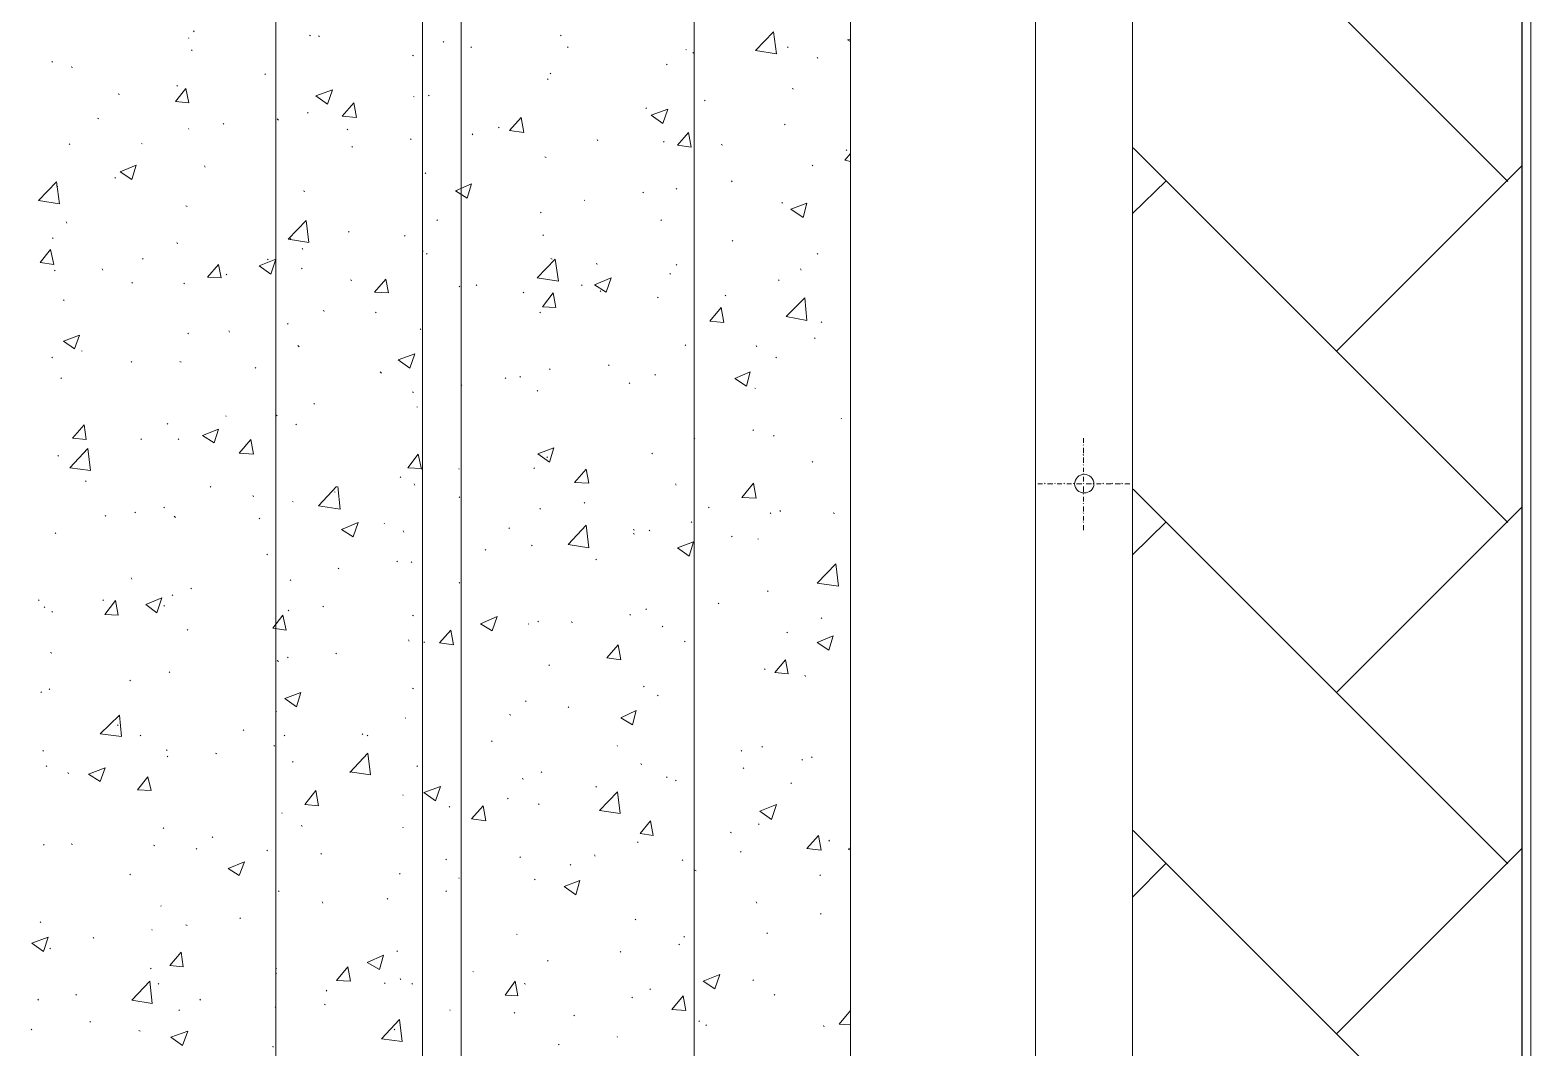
# Model space of a CAD drawing. Header units: millimetres. Extents: x 2928 to 3112, y 1220 to 1280.
# Drawn here: x 2979.422 to 2983.309, y 1257.247 to 1259.882 of the extents above; entities that cross this region are included whole.
import ezdxf

# ---------------------------------------------------------------- set-up
doc = ezdxf.new("R2010")
doc.units = ezdxf.units.MM

msp = doc.modelspace()

# ---------------------------------------------------------------- linework, layer by layer
at = {"color": 7, "linetype": 'Continuous', "lineweight": -2, "true_color": 0x000007}
msp.add_lwpolyline([(2983.28525, 1264.04728), (2983.28525, 1239.30359), (2983.28525, 1239.30359)], dxfattribs=at)
at = {"color": 9, "linetype": 'Continuous', "lineweight": 5, "true_color": 0xbababa}
for points in [[(2983.30858, 1239.30359), (2983.30858, 1264.04728), (2983.30858, 1264.04728)], [(2983.24858, 1259.49055), (2982.27857, 1260.46056), (2982.27857, 1260.46056)], [(2983.24858, 1258.6072), (2982.27857, 1259.57722), (2982.27857, 1259.57722)], [(2982.80524, 1259.05054), (2983.28525, 1259.53055), (2983.28525, 1259.53055)], [(2983.24858, 1257.72386), (2982.27857, 1258.69387), (2982.27857, 1258.69387)], [(2982.80524, 1258.1672), (2983.28525, 1258.6472), (2983.28525, 1258.6472)], [(2983.24858, 1256.84051), (2982.27857, 1257.81052), (2982.27857, 1257.81052)], [(2982.80524, 1257.28385), (2983.28525, 1257.76386), (2983.28525, 1257.76386)]]:
    msp.add_lwpolyline(points, dxfattribs=at)
at = {"color": 252, "linetype": 'Continuous', "lineweight": 13, "true_color": 0x989898}
msp.add_lwpolyline([(2982.2769, 1240.06027), (2940.24797, 1240.06027), (2940.24797, 1263.2906), (2982.2769, 1263.2906)], close=True, dxfattribs=at)
at = {"color": 7, "linetype": 'Continuous', "lineweight": 20, "true_color": 0x000007}
msp.add_lwpolyline([(2957.20821, 1263.03893), (2982.02523, 1263.03893), (2982.02523, 1240.31361), (2957.20821, 1240.31361), (2957.20821, 1240.06027), (2982.2769, 1240.06027), (2982.2769, 1263.2906), (2957.20821, 1263.2906)], close=True, dxfattribs=at)
at = {"color": 253, "linetype": 'Continuous', "lineweight": 5, "true_color": 0x9a9a9a}
for points in [[(2980.05854, 1262.93893), (2980.05854, 1240.41361), (2980.05854, 1240.41361)], [(2981.14189, 1262.46059), (2981.14189, 1240.89028), (2981.14189, 1240.89028)], [(2961.3116, 1241.9003), (2980.43854, 1241.9003), (2980.43854, 1247.74538), (2972.27343, 1247.74538), (2972.27343, 1256.61384), (2980.43854, 1256.61384), (2980.43854, 1261.45224), (2961.3116, 1261.45224), (2961.3116, 1249.1904)]]:
    msp.add_lwpolyline(points, dxfattribs=at)
for points in [[(2940.97965, 1262.56226), (2981.54689, 1262.56226), (2981.54689, 1240.79028), (2940.97965, 1240.79028)], [(2941.98633, 1261.55224), (2980.53854, 1261.55224), (2980.53854, 1241.8003), (2941.98633, 1241.8003)]]:
    msp.add_lwpolyline(points, close=True, dxfattribs=at)
at = {"color": 92, "linetype": 'Continuous', "lineweight": 13, "true_color": 0x00b800}
for points in [[(2979.83353, 1259.86055), (2979.83187, 1259.86222), (2979.83187, 1259.86222)], [(2979.84687, 1259.87722), (2979.8452, 1259.88055), (2979.8452, 1259.88055)], [(2980.14854, 1259.86722), (2980.14521, 1259.86889), (2980.14521, 1259.86889)], [(2980.17187, 1259.86555), (2980.16854, 1259.86722), (2980.16854, 1259.86722)], [(2980.49354, 1259.85055), (2980.49188, 1259.85222), (2980.49188, 1259.85222)], [(2980.79688, 1259.86722), (2980.79521, 1259.86889), (2980.79521, 1259.86889)], [(2981.30022, 1259.82889), (2981.34689, 1259.87722), (2981.34689, 1259.87722)], [(2981.35522, 1259.82055), (2981.34689, 1259.87722), (2981.34689, 1259.87722)], [(2981.53856, 1259.85722), (2981.54689, 1259.85889), (2981.54689, 1259.85889)], [(2981.53856, 1259.85722), (2981.54689, 1259.85222), (2981.54689, 1259.85222)], [(2979.84187, 1259.82889), (2979.8402, 1259.83055), (2979.8402, 1259.83055)], [(2980.41521, 1259.81555), (2980.41188, 1259.81722), (2980.41188, 1259.81722)], [(2980.56521, 1259.83722), (2980.56354, 1259.83889), (2980.56354, 1259.83889)], [(2980.81521, 1259.83722), (2980.81355, 1259.83889), (2980.81355, 1259.83889)], [(2981.12189, 1259.83055), (2981.12022, 1259.83222), (2981.12022, 1259.83222)], [(2981.14022, 1259.82222), (2981.13855, 1259.82389), (2981.13855, 1259.82389)], [(2981.30022, 1259.82889), (2981.35522, 1259.82055), (2981.35522, 1259.82055)], [(2981.38522, 1259.83722), (2981.38356, 1259.83889), (2981.38356, 1259.83889)], [(2981.46189, 1259.80889), (2981.46022, 1259.81222), (2981.46022, 1259.81222)], [(2979.4802, 1259.79889), (2979.47853, 1259.80055), (2979.47853, 1259.80055)], [(2979.53186, 1259.78555), (2979.52853, 1259.78722), (2979.52853, 1259.78722)], [(2980.03187, 1259.76722), (2980.0302, 1259.76889), (2980.0302, 1259.76889)], [(2980.77021, 1259.76889), (2980.76855, 1259.77055), (2980.76855, 1259.77055)], [(2981.07189, 1259.79222), (2981.07022, 1259.79389), (2981.07022, 1259.79389)], [(2979.79853, 1259.69722), (2979.8252, 1259.73055), (2979.8252, 1259.73055)], [(2979.80353, 1259.73722), (2979.80187, 1259.73889), (2979.80187, 1259.73889)], [(2979.83353, 1259.69388), (2979.8252, 1259.73055), (2979.8252, 1259.73055)], [(2980.16187, 1259.71222), (2980.20521, 1259.72722), (2980.20521, 1259.72722)], [(2980.19187, 1259.69055), (2980.20521, 1259.72722), (2980.20521, 1259.72722)], [(2980.76355, 1259.75389), (2980.76188, 1259.75555), (2980.76188, 1259.75555)], [(2981.39856, 1259.72888), (2981.39522, 1259.73055), (2981.39522, 1259.73055)], [(2979.65353, 1259.71555), (2979.6502, 1259.71722), (2979.6502, 1259.71722)], [(2979.79853, 1259.69722), (2979.83353, 1259.69388), (2979.83353, 1259.69388)], [(2980.16187, 1259.71222), (2980.19187, 1259.69055), (2980.19187, 1259.69055)], [(2980.23021, 1259.65888), (2980.26021, 1259.69388), (2980.26021, 1259.69388)], [(2980.26687, 1259.65555), (2980.26021, 1259.69388), (2980.26021, 1259.69388)], [(2980.41688, 1259.70888), (2980.41521, 1259.71055), (2980.41521, 1259.71055)], [(2980.45521, 1259.71222), (2980.45354, 1259.71388), (2980.45354, 1259.71388)], [(2981.17022, 1259.69888), (2981.16855, 1259.70055), (2981.16855, 1259.70055)], [(2979.6002, 1259.65222), (2979.59686, 1259.65388), (2979.59686, 1259.65388)], [(2980.0652, 1259.64888), (2980.06187, 1259.65222), (2980.06187, 1259.65222)], [(2980.14187, 1259.66722), (2980.14021, 1259.66888), (2980.14021, 1259.66888)], [(2980.23021, 1259.65888), (2980.26687, 1259.65555), (2980.26687, 1259.65555)], [(2980.66355, 1259.62222), (2980.69355, 1259.65555), (2980.69355, 1259.65555)], [(2980.70021, 1259.61722), (2980.69355, 1259.65555), (2980.69355, 1259.65555)], [(2981.01855, 1259.67888), (2981.01688, 1259.68055), (2981.01688, 1259.68055)], [(2981.03022, 1259.66222), (2981.07355, 1259.67722), (2981.07355, 1259.67722)], [(2981.03022, 1259.66222), (2981.06022, 1259.64055), (2981.06022, 1259.64055)], [(2981.06022, 1259.64055), (2981.07355, 1259.67722), (2981.07355, 1259.67722)], [(2979.83353, 1259.62555), (2979.83187, 1259.62722), (2979.83187, 1259.62722)], [(2979.92354, 1259.63888), (2979.92187, 1259.64055), (2979.92187, 1259.64055)], [(2980.24521, 1259.62388), (2980.24354, 1259.62555), (2980.24354, 1259.62555)], [(2980.56854, 1259.61055), (2980.56688, 1259.61388), (2980.56688, 1259.61388)], [(2980.63688, 1259.62888), (2980.63521, 1259.63055), (2980.63521, 1259.63055)], [(2980.66355, 1259.62222), (2980.70021, 1259.61722), (2980.70021, 1259.61722)], [(2981.09855, 1259.58388), (2981.12689, 1259.61722), (2981.12689, 1259.61722)], [(2981.13355, 1259.57888), (2981.12689, 1259.61722), (2981.12689, 1259.61722)], [(2981.37689, 1259.63722), (2981.37522, 1259.63888), (2981.37522, 1259.63888)], [(2979.5252, 1259.58555), (2979.52353, 1259.58722), (2979.52353, 1259.58722)], [(2979.71187, 1259.58722), (2979.7102, 1259.58888), (2979.7102, 1259.58888)], [(2980.25687, 1259.57888), (2980.25521, 1259.58055), (2980.25521, 1259.58055)], [(2980.40854, 1259.59888), (2980.40688, 1259.60055), (2980.40688, 1259.60055)], [(2980.89188, 1259.59555), (2980.89022, 1259.59888), (2980.89022, 1259.59888)], [(2981.06355, 1259.59222), (2981.06189, 1259.59388), (2981.06189, 1259.59388)], [(2981.09855, 1259.58388), (2981.13355, 1259.57888), (2981.13355, 1259.57888)], [(2981.21522, 1259.58388), (2981.21189, 1259.58555), (2981.21189, 1259.58555)], [(2981.53689, 1259.57055), (2981.53523, 1259.57222), (2981.53523, 1259.57222)], [(2979.6552, 1259.51555), (2979.69687, 1259.53222), (2979.69687, 1259.53222)], [(2979.6852, 1259.49555), (2979.69687, 1259.53222), (2979.69687, 1259.53222)], [(2980.75855, 1259.55222), (2980.75521, 1259.55388), (2980.75521, 1259.55388)], [(2981.44856, 1259.53055), (2981.44689, 1259.53222), (2981.44689, 1259.53222)], [(2981.53189, 1259.54555), (2981.54689, 1259.56222), (2981.54689, 1259.56222)], [(2981.53189, 1259.54555), (2981.54689, 1259.54222), (2981.54689, 1259.54222)], [(2979.64353, 1259.49888), (2979.64186, 1259.50055), (2979.64186, 1259.50055)], [(2979.6552, 1259.51555), (2979.6852, 1259.49555), (2979.6852, 1259.49555)], [(2979.8752, 1259.52722), (2979.87353, 1259.53055), (2979.87353, 1259.53055)], [(2980.44688, 1259.51055), (2980.44521, 1259.51222), (2980.44521, 1259.51222)], [(2979.44353, 1259.44055), (2979.4902, 1259.48888), (2979.4902, 1259.48888)], [(2979.49853, 1259.43221), (2979.4902, 1259.48888), (2979.4902, 1259.48888)], [(2979.49353, 1259.47721), (2979.4902, 1259.47888), (2979.4902, 1259.47888)], [(2980.13354, 1259.46388), (2980.13021, 1259.46555), (2980.13021, 1259.46555)], [(2980.52354, 1259.46555), (2980.56521, 1259.48388), (2980.56521, 1259.48388)], [(2980.52354, 1259.46555), (2980.55354, 1259.44721), (2980.55354, 1259.44721)], [(2980.55354, 1259.44721), (2980.56521, 1259.48388), (2980.56521, 1259.48388)], [(2981.01022, 1259.46055), (2981.00855, 1259.46221), (2981.00855, 1259.46221)], [(2981.09689, 1259.47055), (2981.09522, 1259.47221), (2981.09522, 1259.47221)], [(2981.24022, 1259.48888), (2981.23855, 1259.49221), (2981.23855, 1259.49221)], [(2979.44353, 1259.44055), (2979.49853, 1259.43221), (2979.49853, 1259.43221)], [(2979.82853, 1259.42555), (2979.8252, 1259.42721), (2979.8252, 1259.42721)], [(2980.85855, 1259.44055), (2980.85688, 1259.44221), (2980.85688, 1259.44221)], [(2981.37022, 1259.43388), (2981.36856, 1259.43555), (2981.36856, 1259.43555)], [(2981.39189, 1259.41888), (2981.43356, 1259.43388), (2981.43356, 1259.43388)], [(2981.39189, 1259.41888), (2981.42356, 1259.39721), (2981.42356, 1259.39721)], [(2981.42356, 1259.39721), (2981.43356, 1259.43388), (2981.43356, 1259.43388)], [(2979.51686, 1259.38221), (2979.5152, 1259.38555), (2979.5152, 1259.38555)], [(2980.0902, 1259.34055), (2980.13687, 1259.38888), (2980.13687, 1259.38888)], [(2980.14354, 1259.33221), (2980.13687, 1259.38888), (2980.13687, 1259.38888)], [(2980.47688, 1259.38888), (2980.47521, 1259.39055), (2980.47521, 1259.39055)], [(2980.74521, 1259.40888), (2980.74355, 1259.41055), (2980.74355, 1259.41055)], [(2981.05688, 1259.38888), (2981.05522, 1259.39055), (2981.05522, 1259.39055)], [(2979.48186, 1259.34221), (2979.4802, 1259.34388), (2979.4802, 1259.34388)], [(2980.0902, 1259.34055), (2980.14354, 1259.33221), (2980.14354, 1259.33221)], [(2980.09687, 1259.34055), (2980.0952, 1259.34221), (2980.0952, 1259.34221)], [(2980.24854, 1259.35888), (2980.24687, 1259.36055), (2980.24687, 1259.36055)], [(2980.39354, 1259.34888), (2980.39188, 1259.35055), (2980.39188, 1259.35055)], [(2980.75188, 1259.35055), (2980.75021, 1259.35221), (2980.75021, 1259.35221)], [(2981.24189, 1259.33555), (2981.24022, 1259.33721), (2981.24022, 1259.33721)], [(2979.44853, 1259.28055), (2979.4752, 1259.31388), (2979.4752, 1259.31388)], [(2979.48353, 1259.27555), (2979.4752, 1259.31388), (2979.4752, 1259.31388)], [(2979.80353, 1259.32888), (2979.80187, 1259.33221), (2979.80187, 1259.33221)], [(2980.12854, 1259.31388), (2980.12687, 1259.31721), (2980.12687, 1259.31721)], [(2980.44021, 1259.30888), (2980.43854, 1259.31055), (2980.43854, 1259.31055)], [(2980.45021, 1259.30221), (2980.44854, 1259.30388), (2980.44854, 1259.30388)], [(2981.46189, 1259.30221), (2981.46022, 1259.30388), (2981.46022, 1259.30388)], [(2979.44853, 1259.28055), (2979.48353, 1259.27555), (2979.48353, 1259.27555)], [(2979.48686, 1259.25888), (2979.4852, 1259.26054), (2979.4852, 1259.26054)], [(2979.6102, 1259.26054), (2979.60853, 1259.26388), (2979.60853, 1259.26388)], [(2979.7152, 1259.28888), (2979.71353, 1259.29055), (2979.71353, 1259.29055)], [(2979.88187, 1259.24221), (2979.9102, 1259.27555), (2979.9102, 1259.27555)], [(2979.91687, 1259.24054), (2979.9102, 1259.27555), (2979.9102, 1259.27555)], [(2980.0152, 1259.27221), (2980.05854, 1259.28888), (2980.05854, 1259.28888)], [(2980.0152, 1259.27221), (2980.0452, 1259.25054), (2980.0452, 1259.25054)], [(2980.03854, 1259.28721), (2980.03687, 1259.28888), (2980.03687, 1259.28888)], [(2980.0452, 1259.25054), (2980.05854, 1259.28888), (2980.05854, 1259.28888)], [(2980.12687, 1259.26388), (2980.1252, 1259.26555), (2980.1252, 1259.26555)], [(2980.73521, 1259.24054), (2980.78188, 1259.28888), (2980.78188, 1259.28888)], [(2980.77355, 1259.28888), (2980.77021, 1259.29055), (2980.77021, 1259.29055)], [(2980.79021, 1259.23221), (2980.78188, 1259.28888), (2980.78188, 1259.28888)], [(2980.89022, 1259.27555), (2980.88855, 1259.27888), (2980.88855, 1259.27888)], [(2981.09689, 1259.27388), (2981.09522, 1259.27555), (2981.09522, 1259.27555)], [(2981.41856, 1259.26054), (2981.41689, 1259.26388), (2981.41689, 1259.26388)], [(2979.68687, 1259.22721), (2979.6852, 1259.22888), (2979.6852, 1259.22888)], [(2979.82187, 1259.22554), (2979.8202, 1259.22721), (2979.8202, 1259.22721)], [(2979.88187, 1259.24221), (2979.91687, 1259.24054), (2979.91687, 1259.24054)], [(2979.93187, 1259.24888), (2979.9302, 1259.25054), (2979.9302, 1259.25054)], [(2980.25521, 1259.23388), (2980.25187, 1259.23554), (2980.25187, 1259.23554)], [(2980.31354, 1259.20388), (2980.34354, 1259.23721), (2980.34354, 1259.23721)], [(2980.35021, 1259.20221), (2980.34354, 1259.23721), (2980.34354, 1259.23721)], [(2980.57854, 1259.22054), (2980.57688, 1259.22221), (2980.57688, 1259.22221)], [(2980.73521, 1259.24054), (2980.79021, 1259.23221), (2980.79021, 1259.23221)], [(2980.85188, 1259.22054), (2980.85022, 1259.22221), (2980.85022, 1259.22221)], [(2980.88355, 1259.22221), (2980.92688, 1259.24054), (2980.92688, 1259.24054)], [(2980.88355, 1259.22221), (2980.91355, 1259.20388), (2980.91355, 1259.20388)], [(2980.91355, 1259.20388), (2980.92688, 1259.24054), (2980.92688, 1259.24054)], [(2981.08022, 1259.25054), (2981.07855, 1259.25221), (2981.07855, 1259.25221)], [(2981.36189, 1259.23388), (2981.36022, 1259.23554), (2981.36022, 1259.23554)], [(2979.5102, 1259.18221), (2979.50853, 1259.18388), (2979.50853, 1259.18388)], [(2980.31354, 1259.20388), (2980.35021, 1259.20221), (2980.35021, 1259.20221)], [(2980.53521, 1259.21721), (2980.53354, 1259.21888), (2980.53354, 1259.21888)], [(2980.70021, 1259.20221), (2980.69855, 1259.20388), (2980.69855, 1259.20388)], [(2980.74855, 1259.16554), (2980.77688, 1259.20221), (2980.77688, 1259.20221)], [(2980.78355, 1259.16388), (2980.77688, 1259.20221), (2980.77688, 1259.20221)], [(2980.90022, 1259.20554), (2980.89855, 1259.20721), (2980.89855, 1259.20721)], [(2981.04855, 1259.18888), (2981.04688, 1259.19054), (2981.04688, 1259.19054)], [(2981.22355, 1259.19388), (2981.22189, 1259.19554), (2981.22189, 1259.19554)], [(2981.38022, 1259.14054), (2981.42856, 1259.18888), (2981.42856, 1259.18888)], [(2981.43356, 1259.13054), (2981.42856, 1259.18888), (2981.42856, 1259.18888)], [(2980.18354, 1259.15388), (2980.18187, 1259.15721), (2980.18187, 1259.15721)], [(2980.31854, 1259.15054), (2980.31687, 1259.15221), (2980.31687, 1259.15221)], [(2980.74355, 1259.15054), (2980.74188, 1259.15221), (2980.74188, 1259.15221)], [(2980.74855, 1259.16554), (2980.78355, 1259.16388), (2980.78355, 1259.16388)], [(2981.18189, 1259.12888), (2981.21189, 1259.16388), (2981.21189, 1259.16388)], [(2981.21855, 1259.12554), (2981.21189, 1259.16388), (2981.21189, 1259.16388)], [(2979.93854, 1259.10054), (2979.93687, 1259.10388), (2979.93687, 1259.10388)], [(2980.0902, 1259.12054), (2980.08854, 1259.12221), (2980.08854, 1259.12221)], [(2980.43354, 1259.10721), (2980.43188, 1259.10888), (2980.43188, 1259.10888)], [(2981.18189, 1259.12888), (2981.21855, 1259.12554), (2981.21855, 1259.12554)], [(2981.38022, 1259.14054), (2981.43356, 1259.13054), (2981.43356, 1259.13054)], [(2981.47189, 1259.12554), (2981.47022, 1259.12721), (2981.47022, 1259.12721)], [(2979.50853, 1259.07721), (2979.5502, 1259.09221), (2979.5502, 1259.09221)], [(2979.50853, 1259.07721), (2979.53686, 1259.05721), (2979.53686, 1259.05721)], [(2979.53686, 1259.05721), (2979.5502, 1259.09221), (2979.5502, 1259.09221)], [(2979.83187, 1259.09554), (2979.8302, 1259.09721), (2979.8302, 1259.09721)], [(2980.11854, 1259.06221), (2980.1152, 1259.06554), (2980.1152, 1259.06554)], [(2981.12022, 1259.06554), (2981.11855, 1259.06721), (2981.11855, 1259.06721)], [(2981.30356, 1259.06221), (2981.30189, 1259.06554), (2981.30189, 1259.06554)], [(2981.45522, 1259.08388), (2981.45356, 1259.08554), (2981.45356, 1259.08554)], [(2979.4802, 1259.03388), (2979.47853, 1259.03554), (2979.47853, 1259.03554)], [(2979.55686, 1259.05054), (2979.5552, 1259.05221), (2979.5552, 1259.05221)], [(2980.37521, 1259.02887), (2980.41854, 1259.04388), (2980.41854, 1259.04388)], [(2980.37521, 1259.02887), (2980.40521, 1259.00721), (2980.40521, 1259.00721)], [(2980.40521, 1259.00721), (2980.41854, 1259.04388), (2980.41854, 1259.04388)], [(2981.35522, 1259.03388), (2981.35356, 1259.03554), (2981.35356, 1259.03554)], [(2979.6852, 1259.02221), (2979.68353, 1259.02387), (2979.68353, 1259.02387)], [(2979.81353, 1259.02221), (2979.8102, 1259.02387), (2979.8102, 1259.02387)], [(2980.00687, 1259.00721), (2980.0052, 1259.00887), (2980.0052, 1259.00887)], [(2980.33187, 1258.99387), (2980.32854, 1258.99721), (2980.32854, 1258.99721)], [(2980.76855, 1259.00387), (2980.76688, 1259.00554), (2980.76688, 1259.00554)], [(2980.92188, 1259.01387), (2980.92022, 1259.01554), (2980.92022, 1259.01554)], [(2981.04188, 1258.98887), (2981.04022, 1258.99054), (2981.04022, 1258.99054)], [(2981.24689, 1258.98054), (2981.28689, 1258.99721), (2981.28689, 1258.99721)], [(2981.27689, 1258.96054), (2981.28689, 1258.99721), (2981.28689, 1258.99721)], [(2979.50353, 1258.98054), (2979.50186, 1258.98221), (2979.50186, 1258.98221)], [(2980.54021, 1258.96221), (2980.53854, 1258.96387), (2980.53854, 1258.96387)], [(2980.65355, 1258.98054), (2980.65188, 1258.98221), (2980.65188, 1258.98221)], [(2980.69188, 1258.98387), (2980.69021, 1258.98554), (2980.69021, 1258.98554)], [(2980.73688, 1258.94721), (2980.73521, 1258.94887), (2980.73521, 1258.94887)], [(2980.97522, 1258.96721), (2980.97355, 1258.96887), (2980.97355, 1258.96887)], [(2981.24689, 1258.98054), (2981.27689, 1258.96054), (2981.27689, 1258.96054)], [(2981.30022, 1258.95387), (2981.29856, 1258.95554), (2981.29856, 1258.95554)], [(2980.15854, 1258.91387), (2980.15687, 1258.91554), (2980.15687, 1258.91554)], [(2980.41521, 1258.94387), (2980.41188, 1258.94554), (2980.41188, 1258.94554)], [(2979.9302, 1258.88221), (2979.92854, 1258.88387), (2979.92854, 1258.88387)], [(2980.06187, 1258.88387), (2980.0602, 1258.88554), (2980.0602, 1258.88554)], [(2980.42521, 1258.90554), (2980.42354, 1258.90721), (2980.42354, 1258.90721)], [(2981.52356, 1258.87554), (2981.52189, 1258.87721), (2981.52189, 1258.87721)], [(2979.53186, 1258.82554), (2979.56186, 1258.86054), (2979.56186, 1258.86054)], [(2979.56686, 1258.82221), (2979.56186, 1258.86054), (2979.56186, 1258.86054)], [(2979.77853, 1258.86221), (2979.77687, 1258.86387), (2979.77687, 1258.86387)], [(2979.86853, 1258.83221), (2979.9102, 1258.84887), (2979.9102, 1258.84887)], [(2979.86853, 1258.83221), (2979.89854, 1258.81387), (2979.89854, 1258.81387)], [(2979.89854, 1258.81387), (2979.9102, 1258.84887), (2979.9102, 1258.84887)], [(2980.11187, 1258.86054), (2980.1102, 1258.86221), (2980.1102, 1258.86221)], [(2981.29522, 1258.84554), (2981.29355, 1258.84721), (2981.29355, 1258.84721)], [(2981.34856, 1258.83054), (2981.34689, 1258.83221), (2981.34689, 1258.83221)], [(2979.5252, 1258.74887), (2979.57186, 1258.79887), (2979.57186, 1258.79887)], [(2979.53186, 1258.82554), (2979.56686, 1258.82221), (2979.56686, 1258.82221)], [(2979.57853, 1258.7422), (2979.57186, 1258.79887), (2979.57186, 1258.79887)], [(2979.7102, 1258.82221), (2979.70853, 1258.82387), (2979.70853, 1258.82387)], [(2979.80687, 1258.82221), (2979.8052, 1258.82387), (2979.8052, 1258.82387)], [(2979.96354, 1258.7872), (2979.99354, 1258.82221), (2979.99354, 1258.82221)], [(2980.0002, 1258.78387), (2979.99354, 1258.82221), (2979.99354, 1258.82221)], [(2980.73688, 1258.78554), (2980.77855, 1258.80054), (2980.77855, 1258.80054)], [(2980.76688, 1258.76387), (2980.77855, 1258.80054), (2980.77855, 1258.80054)], [(2981.14355, 1258.82387), (2981.14189, 1258.82554), (2981.14189, 1258.82554)], [(2979.4952, 1258.77887), (2979.49353, 1258.78054), (2979.49353, 1258.78054)], [(2979.96354, 1258.7872), (2980.0002, 1258.78387), (2980.0002, 1258.78387)], [(2980.40021, 1258.74887), (2980.42688, 1258.78387), (2980.42688, 1258.78387)], [(2980.43521, 1258.74554), (2980.42688, 1258.78387), (2980.42688, 1258.78387)], [(2980.73688, 1258.78554), (2980.76688, 1258.76387), (2980.76688, 1258.76387)], [(2980.76188, 1258.77554), (2980.76021, 1258.7772), (2980.76021, 1258.7772)], [(2981.03355, 1258.78554), (2981.03188, 1258.7872), (2981.03188, 1258.7872)], [(2981.44856, 1258.76387), (2981.44689, 1258.76554), (2981.44689, 1258.76554)], [(2979.5252, 1258.74887), (2979.57853, 1258.7422), (2979.57853, 1258.7422)], [(2979.56686, 1258.71387), (2979.5652, 1258.71554), (2979.5652, 1258.71554)], [(2980.38188, 1258.72387), (2980.38021, 1258.72554), (2980.38021, 1258.72554)], [(2980.40021, 1258.74887), (2980.43521, 1258.7472), (2980.43521, 1258.7472)], [(2980.53354, 1258.74554), (2980.53188, 1258.7472), (2980.53188, 1258.7472)], [(2980.72855, 1258.7472), (2980.72688, 1258.74887), (2980.72688, 1258.74887)], [(2980.83188, 1258.71054), (2980.86188, 1258.74554), (2980.86188, 1258.74554)], [(2980.86855, 1258.70887), (2980.86188, 1258.74554), (2980.86188, 1258.74554)], [(2979.8902, 1258.69887), (2979.88853, 1258.70054), (2979.88853, 1258.70054)], [(2980.0002, 1258.67387), (2979.99854, 1258.6772), (2979.99854, 1258.6772)], [(2980.16854, 1258.65054), (2980.21521, 1258.70054), (2980.21521, 1258.70054)], [(2980.21187, 1258.68554), (2980.21021, 1258.6872), (2980.21021, 1258.6872)], [(2980.22521, 1258.6422), (2980.21854, 1258.70054), (2980.21854, 1258.70054)], [(2980.41854, 1258.70387), (2980.41688, 1258.7072), (2980.41688, 1258.7072)], [(2980.83188, 1258.71054), (2980.86855, 1258.70887), (2980.86855, 1258.70887)], [(2981.09522, 1258.70387), (2981.09355, 1258.7072), (2981.09355, 1258.7072)], [(2981.26522, 1258.6722), (2981.29522, 1258.70887), (2981.29522, 1258.70887)], [(2981.30189, 1258.67054), (2981.29522, 1258.70887), (2981.29522, 1258.70887)], [(2979.7702, 1258.64554), (2979.76853, 1258.6472), (2979.76853, 1258.6472)], [(2980.10354, 1258.66054), (2980.10187, 1258.6622), (2980.10187, 1258.6622)], [(2980.16854, 1258.65054), (2980.22521, 1258.6422), (2980.22521, 1258.6422)], [(2980.53521, 1258.6722), (2980.53354, 1258.67387), (2980.53354, 1258.67387)], [(2980.74355, 1258.6422), (2980.74188, 1258.64387), (2980.74188, 1258.64387)], [(2980.85855, 1258.6572), (2980.85688, 1258.65887), (2980.85688, 1258.65887)], [(2981.18022, 1258.64554), (2981.17855, 1258.6472), (2981.17855, 1258.6472)], [(2981.26522, 1258.6722), (2981.30189, 1258.67054), (2981.30189, 1258.67054)], [(2981.36522, 1258.63554), (2981.36356, 1258.63887), (2981.36356, 1258.63887)], [(2979.61853, 1258.62387), (2979.61686, 1258.62554), (2979.61686, 1258.62554)], [(2979.6952, 1258.6322), (2979.69353, 1258.63387), (2979.69353, 1258.63387)], [(2979.79853, 1258.62054), (2979.7952, 1258.62387), (2979.7952, 1258.62387)], [(2980.01687, 1258.6172), (2980.0152, 1258.61887), (2980.0152, 1258.61887)], [(2980.22854, 1258.58887), (2980.27187, 1258.6072), (2980.27187, 1258.6072)], [(2980.25854, 1258.57054), (2980.27187, 1258.6072), (2980.27187, 1258.6072)], [(2980.34021, 1258.60387), (2980.33854, 1258.60554), (2980.33854, 1258.60554)], [(2980.81521, 1258.55053), (2980.86188, 1258.60054), (2980.86188, 1258.60054)], [(2980.86855, 1258.5422), (2980.86188, 1258.60054), (2980.86188, 1258.60054)], [(2981.13522, 1258.6072), (2981.13355, 1258.60887), (2981.13355, 1258.60887)], [(2981.34022, 1258.63054), (2981.33856, 1258.6322), (2981.33856, 1258.6322)], [(2981.50522, 1258.63054), (2981.50189, 1258.6322), (2981.50189, 1258.6322)], [(2979.48853, 1258.57887), (2979.48686, 1258.58054), (2979.48686, 1258.58054)], [(2980.22854, 1258.58887), (2980.25854, 1258.57054), (2980.25854, 1258.57054)], [(2980.39021, 1258.5822), (2980.38854, 1258.58554), (2980.38854, 1258.58554)], [(2980.66355, 1258.5922), (2980.66188, 1258.59387), (2980.66188, 1258.59387)], [(2980.98688, 1258.5872), (2980.98355, 1258.58887), (2980.98355, 1258.58887)], [(2980.98688, 1258.5772), (2980.98355, 1258.57887), (2980.98355, 1258.57887)], [(2981.02688, 1258.58554), (2981.02522, 1258.5872), (2981.02522, 1258.5872)], [(2981.24022, 1258.57054), (2981.23855, 1258.5722), (2981.23855, 1258.5722)], [(2981.30856, 1258.56387), (2981.30689, 1258.56554), (2981.30689, 1258.56554)], [(2980.03687, 1258.52387), (2980.0352, 1258.52553), (2980.0352, 1258.52553)], [(2980.60188, 1258.53553), (2980.60021, 1258.5372), (2980.60021, 1258.5372)], [(2980.72188, 1258.5472), (2980.72021, 1258.54887), (2980.72021, 1258.54887)], [(2980.81521, 1258.55053), (2980.86855, 1258.5422), (2980.86855, 1258.5422)], [(2981.09855, 1258.5422), (2981.14022, 1258.5572), (2981.14022, 1258.5572)], [(2981.09855, 1258.5422), (2981.12855, 1258.52053), (2981.12855, 1258.52053)], [(2981.12855, 1258.52053), (2981.14022, 1258.5572), (2981.14022, 1258.5572)], [(2980.22187, 1258.4872), (2980.22021, 1258.48887), (2980.22021, 1258.48887)], [(2980.37354, 1258.50553), (2980.37188, 1258.5072), (2980.37188, 1258.5072)], [(2980.41021, 1258.50387), (2980.40854, 1258.50553), (2980.40854, 1258.50553)], [(2980.88855, 1258.51053), (2980.88688, 1258.5122), (2980.88688, 1258.5122)], [(2981.46022, 1258.45053), (2981.50856, 1258.50053), (2981.50856, 1258.50053)], [(2981.51522, 1258.4422), (2981.50856, 1258.50053), (2981.50856, 1258.50053)], [(2979.6852, 1258.46053), (2979.68353, 1258.46387), (2979.68353, 1258.46387)], [(2980.09687, 1258.4572), (2980.0952, 1258.45887), (2980.0952, 1258.45887)], [(2980.53521, 1258.45053), (2980.53354, 1258.4522), (2980.53354, 1258.4522)], [(2981.46022, 1258.45053), (2981.51522, 1258.4422), (2981.51522, 1258.4422)], [(2979.4452, 1258.40553), (2979.44353, 1258.4072), (2979.44353, 1258.4072)], [(2979.61186, 1258.40553), (2979.6102, 1258.4072), (2979.6102, 1258.4072)], [(2979.6152, 1258.36887), (2979.64353, 1258.40553), (2979.64353, 1258.40553)], [(2979.6502, 1258.3672), (2979.64353, 1258.40553), (2979.64353, 1258.40553)], [(2979.72187, 1258.39553), (2979.76353, 1258.4122), (2979.76353, 1258.4122)], [(2979.7502, 1258.37387), (2979.76353, 1258.4122), (2979.76353, 1258.4122)], [(2979.79187, 1258.41887), (2979.7902, 1258.42053), (2979.7902, 1258.42053)], [(2979.8402, 1258.43553), (2979.83853, 1258.4372), (2979.83853, 1258.4372)], [(2981.33356, 1258.42887), (2981.33189, 1258.43053), (2981.33189, 1258.43053)], [(2979.4602, 1258.3872), (2979.45853, 1258.38887), (2979.45853, 1258.38887)], [(2979.4802, 1258.37553), (2979.47853, 1258.3772), (2979.47853, 1258.3772)], [(2979.6152, 1258.36887), (2979.6502, 1258.3672), (2979.6502, 1258.3672)], [(2979.72187, 1258.39553), (2979.7502, 1258.37387), (2979.7502, 1258.37387)], [(2979.7702, 1258.39053), (2979.76853, 1258.3922), (2979.76853, 1258.3922)], [(2980.0502, 1258.33387), (2980.07687, 1258.3672), (2980.07687, 1258.3672)], [(2980.0852, 1258.32886), (2980.07687, 1258.3672), (2980.07687, 1258.3672)], [(2980.09187, 1258.37887), (2980.0902, 1258.38053), (2980.0902, 1258.38053)], [(2980.18187, 1258.38887), (2980.18021, 1258.39053), (2980.18021, 1258.39053)], [(2980.41521, 1258.36553), (2980.41188, 1258.3672), (2980.41188, 1258.3672)], [(2980.97688, 1258.3672), (2980.97522, 1258.36887), (2980.97522, 1258.36887)], [(2981.01855, 1258.3822), (2981.01688, 1258.38387), (2981.01688, 1258.38387)], [(2981.20522, 1258.3972), (2981.20355, 1258.39887), (2981.20355, 1258.39887)], [(2979.8302, 1258.32886), (2979.82853, 1258.33053), (2979.82853, 1258.33053)], [(2980.0502, 1258.33387), (2980.0852, 1258.32886), (2980.0852, 1258.32886)], [(2980.48188, 1258.29553), (2980.51188, 1258.32886), (2980.51188, 1258.32886)], [(2980.51854, 1258.29053), (2980.51188, 1258.32886), (2980.51188, 1258.32886)], [(2980.58854, 1258.34553), (2980.63188, 1258.36387), (2980.63188, 1258.36387)], [(2980.58854, 1258.34553), (2980.61855, 1258.3272), (2980.61855, 1258.3272)], [(2980.61855, 1258.3272), (2980.63188, 1258.36387), (2980.63188, 1258.36387)], [(2980.71355, 1258.34387), (2980.71188, 1258.34553), (2980.71188, 1258.34553)], [(2980.73855, 1258.35053), (2980.73688, 1258.3522), (2980.73688, 1258.3522)], [(2980.82688, 1258.34887), (2980.82355, 1258.35053), (2980.82355, 1258.35053)], [(2981.06022, 1258.3372), (2981.05855, 1258.33887), (2981.05855, 1258.33887)], [(2981.47189, 1258.35887), (2981.47022, 1258.36053), (2981.47022, 1258.36053)], [(2980.40354, 1258.30053), (2980.40188, 1258.30386), (2980.40188, 1258.30386)], [(2980.44354, 1258.2972), (2980.44188, 1258.29886), (2980.44188, 1258.29886)], [(2980.48188, 1258.29553), (2980.51854, 1258.29053), (2980.51854, 1258.29053)], [(2980.91522, 1258.2572), (2980.94522, 1258.29053), (2980.94522, 1258.29053)], [(2980.95188, 1258.2522), (2980.94522, 1258.29053), (2980.94522, 1258.29053)], [(2981.11855, 1258.29886), (2981.11689, 1258.30053), (2981.11689, 1258.30053)], [(2981.38356, 1258.3222), (2981.38189, 1258.32386), (2981.38189, 1258.32386)], [(2981.46022, 1258.2972), (2981.50189, 1258.31386), (2981.50189, 1258.31386)], [(2981.46022, 1258.2972), (2981.49022, 1258.2772), (2981.49022, 1258.2772)], [(2981.49022, 1258.2772), (2981.50189, 1258.31386), (2981.50189, 1258.31386)], [(2979.47853, 1258.26886), (2979.4752, 1258.27053), (2979.4752, 1258.27053)], [(2980.0652, 1258.2472), (2980.06187, 1258.25053), (2980.06187, 1258.25053)], [(2980.0902, 1258.2572), (2980.08854, 1258.25886), (2980.08854, 1258.25886)], [(2980.21521, 1258.2672), (2980.21354, 1258.26886), (2980.21354, 1258.26886)], [(2980.91522, 1258.2572), (2980.95188, 1258.2522), (2980.95188, 1258.2522)], [(2981.35022, 1258.21886), (2981.37856, 1258.2522), (2981.37856, 1258.2522)], [(2981.38522, 1258.21553), (2981.37856, 1258.2522), (2981.37856, 1258.2522)], [(2979.78353, 1258.21886), (2979.78187, 1258.22053), (2979.78187, 1258.22053)], [(2980.76688, 1258.2372), (2980.76521, 1258.23886), (2980.76521, 1258.23886)], [(2981.32522, 1258.2272), (2981.32356, 1258.22886), (2981.32356, 1258.22886)], [(2981.35022, 1258.21886), (2981.38522, 1258.21553), (2981.38522, 1258.21553)], [(2981.43022, 1258.20886), (2981.42856, 1258.2122), (2981.42856, 1258.2122)], [(2979.47353, 1258.17553), (2979.47186, 1258.1772), (2979.47186, 1258.1772)], [(2979.68187, 1258.1972), (2979.6802, 1258.19886), (2979.6802, 1258.19886)], [(2980.41521, 1258.1772), (2980.41188, 1258.17886), (2980.41188, 1258.17886)], [(2981.01188, 1258.1822), (2981.01022, 1258.18386), (2981.01022, 1258.18386)], [(2979.45186, 1258.1672), (2979.4502, 1258.16886), (2979.4502, 1258.16886)], [(2980.08187, 1258.1522), (2980.12354, 1258.1672), (2980.12354, 1258.1672)], [(2980.08187, 1258.1522), (2980.11187, 1258.13053), (2980.11187, 1258.13053)], [(2980.11187, 1258.13053), (2980.12354, 1258.1672), (2980.12354, 1258.1672)], [(2980.70688, 1258.14386), (2980.70521, 1258.14553), (2980.70521, 1258.14553)], [(2981.04855, 1258.15886), (2981.04688, 1258.16053), (2981.04688, 1258.16053)], [(2979.60353, 1258.06053), (2979.65353, 1258.10886), (2979.65353, 1258.10886)], [(2979.65853, 1258.05386), (2979.65353, 1258.10886), (2979.65353, 1258.10886)], [(2980.0602, 1258.1172), (2980.05854, 1258.12053), (2980.05854, 1258.12053)], [(2980.39521, 1258.10053), (2980.39354, 1258.1022), (2980.39354, 1258.1022)], [(2980.66688, 1258.10886), (2980.66355, 1258.11053), (2980.66355, 1258.11053)], [(2980.81688, 1258.12886), (2980.81521, 1258.13053), (2980.81521, 1258.13053)], [(2980.95188, 1258.1022), (2980.99188, 1258.12053), (2980.99188, 1258.12053)], [(2980.95188, 1258.1022), (2980.98188, 1258.08386), (2980.98188, 1258.08386)], [(2980.98188, 1258.08386), (2980.99188, 1258.12053), (2980.99188, 1258.12053)], [(2979.60353, 1258.06053), (2979.65853, 1258.05386), (2979.65853, 1258.05386)], [(2979.6502, 1258.08219), (2979.64853, 1258.08386), (2979.64853, 1258.08386)], [(2979.70853, 1258.05553), (2979.70687, 1258.05719), (2979.70687, 1258.05719)], [(2979.9752, 1258.06886), (2979.97354, 1258.07053), (2979.97354, 1258.07053)], [(2980.08187, 1258.05553), (2980.0802, 1258.05719), (2980.0802, 1258.05719)], [(2980.28354, 1258.05886), (2980.28187, 1258.06053), (2980.28187, 1258.06053)], [(2980.29687, 1258.05553), (2980.29521, 1258.05719), (2980.29521, 1258.05719)], [(2979.45686, 1258.01553), (2979.4552, 1258.01719), (2979.4552, 1258.01719)], [(2979.77687, 1258.01719), (2979.7752, 1258.01886), (2979.7752, 1258.01886)], [(2980.0552, 1258.02886), (2980.05354, 1258.03053), (2980.05354, 1258.03053)], [(2980.61855, 1258.04053), (2980.61688, 1258.04219), (2980.61688, 1258.04219)], [(2980.94355, 1258.02886), (2980.94188, 1258.03053), (2980.94188, 1258.03053)], [(2981.26522, 1258.01553), (2981.26355, 1258.01719), (2981.26355, 1258.01719)], [(2981.31856, 1258.02553), (2981.31689, 1258.02719), (2981.31689, 1258.02719)], [(2979.4652, 1257.97553), (2979.46353, 1257.97719), (2979.46353, 1257.97719)], [(2979.77853, 1258.00053), (2979.77687, 1258.00219), (2979.77687, 1258.00219)], [(2979.9052, 1258.00886), (2979.90187, 1258.01053), (2979.90187, 1258.01053)], [(2980.10354, 1257.98719), (2980.10187, 1257.98886), (2980.10187, 1257.98886)], [(2980.25021, 1257.96053), (2980.29687, 1258.01053), (2980.29687, 1258.01053)], [(2980.30354, 1257.95386), (2980.29687, 1258.01053), (2980.29687, 1258.01053)], [(2980.42521, 1257.97553), (2980.42354, 1257.97719), (2980.42354, 1257.97719)], [(2981.00522, 1257.98053), (2981.00355, 1257.98386), (2981.00355, 1257.98386)], [(2981.42189, 1257.99219), (2981.42022, 1257.99386), (2981.42022, 1257.99386)], [(2981.44689, 1257.99886), (2981.44522, 1258.00053), (2981.44522, 1258.00053)], [(2979.52186, 1257.95719), (2979.5202, 1257.96053), (2979.5202, 1257.96053)], [(2979.57353, 1257.95553), (2979.61686, 1257.97219), (2979.61686, 1257.97219)], [(2979.57353, 1257.95553), (2979.60353, 1257.93719), (2979.60353, 1257.93719)], [(2979.60353, 1257.93719), (2979.61686, 1257.97219), (2979.61686, 1257.97219)], [(2979.7002, 1257.91553), (2979.72687, 1257.94886), (2979.72687, 1257.94886)], [(2979.7352, 1257.91386), (2979.72687, 1257.94886), (2979.72687, 1257.94886)], [(2980.25021, 1257.96219), (2980.30354, 1257.95386), (2980.30354, 1257.95386)], [(2980.69855, 1257.94219), (2980.69688, 1257.94553), (2980.69688, 1257.94553)], [(2980.74688, 1257.96053), (2980.74521, 1257.96219), (2980.74521, 1257.96219)], [(2981.07189, 1257.94719), (2981.07022, 1257.94886), (2981.07022, 1257.94886)], [(2981.09522, 1257.93886), (2981.09355, 1257.94053), (2981.09355, 1257.94053)], [(2981.27022, 1257.97053), (2981.26855, 1257.97219), (2981.26855, 1257.97219)], [(2979.7002, 1257.91553), (2979.7352, 1257.91386), (2979.7352, 1257.91386)], [(2980.13354, 1257.87719), (2980.16187, 1257.91386), (2980.16187, 1257.91386)], [(2980.16854, 1257.87386), (2980.16187, 1257.91386), (2980.16187, 1257.91386)], [(2980.38854, 1257.90053), (2980.38688, 1257.90219), (2980.38688, 1257.90219)], [(2980.44188, 1257.90886), (2980.48521, 1257.92386), (2980.48521, 1257.92386)], [(2980.44188, 1257.90886), (2980.47188, 1257.88719), (2980.47188, 1257.88719)], [(2980.47188, 1257.88719), (2980.48521, 1257.92386), (2980.48521, 1257.92386)], [(2980.88855, 1257.92219), (2980.88688, 1257.92386), (2980.88688, 1257.92386)], [(2980.89688, 1257.86219), (2980.94355, 1257.91053), (2980.94355, 1257.91053)], [(2980.95022, 1257.85386), (2980.94355, 1257.91053), (2980.94355, 1257.91053)], [(2981.39356, 1257.93219), (2981.39189, 1257.93386), (2981.39189, 1257.93386)], [(2980.13354, 1257.87719), (2980.16854, 1257.87386), (2980.16854, 1257.87386)], [(2980.50854, 1257.87053), (2980.50688, 1257.87219), (2980.50688, 1257.87219)], [(2980.56521, 1257.84052), (2980.59521, 1257.87386), (2980.59521, 1257.87386)], [(2980.60188, 1257.83552), (2980.59521, 1257.87386), (2980.59521, 1257.87386)], [(2980.66021, 1257.89219), (2980.65855, 1257.89386), (2980.65855, 1257.89386)], [(2980.74021, 1257.87719), (2980.73855, 1257.87886), (2980.73855, 1257.87886)], [(2980.89688, 1257.86219), (2980.95022, 1257.85386), (2980.95022, 1257.85386)], [(2981.31189, 1257.86052), (2981.35522, 1257.87719), (2981.35522, 1257.87719)], [(2981.31189, 1257.86052), (2981.34189, 1257.83886), (2981.34189, 1257.83886)], [(2981.34189, 1257.83886), (2981.35522, 1257.87719), (2981.35522, 1257.87719)], [(2980.0752, 1257.85386), (2980.07354, 1257.85552), (2980.07354, 1257.85552)], [(2980.12687, 1257.82052), (2980.1252, 1257.82386), (2980.1252, 1257.82386)], [(2980.56521, 1257.84052), (2980.60188, 1257.83552), (2980.60188, 1257.83552)], [(2981.00188, 1257.80219), (2981.02855, 1257.83552), (2981.02855, 1257.83552)], [(2981.03522, 1257.79719), (2981.02855, 1257.83552), (2981.02855, 1257.83552)], [(2981.31022, 1257.82552), (2981.30856, 1257.82719), (2981.30856, 1257.82719)], [(2979.76853, 1257.81552), (2979.76687, 1257.81719), (2979.76687, 1257.81719)], [(2979.8952, 1257.79219), (2979.89353, 1257.79386), (2979.89353, 1257.79386)], [(2980.38854, 1257.81719), (2980.38688, 1257.81886), (2980.38688, 1257.81886)], [(2981.00188, 1257.80219), (2981.03522, 1257.79719), (2981.03522, 1257.79719)], [(2981.23855, 1257.80386), (2981.23522, 1257.80552), (2981.23522, 1257.80552)], [(2981.43356, 1257.76386), (2981.46356, 1257.79719), (2981.46356, 1257.79719)], [(2981.47022, 1257.75886), (2981.46356, 1257.79719), (2981.46356, 1257.79719)], [(2981.49189, 1257.78219), (2981.49022, 1257.78552), (2981.49022, 1257.78552)], [(2979.45853, 1257.77219), (2979.45686, 1257.77386), (2979.45686, 1257.77386)], [(2979.53186, 1257.77386), (2979.52853, 1257.77552), (2979.52853, 1257.77552)], [(2979.7452, 1257.77052), (2979.74187, 1257.77219), (2979.74187, 1257.77219)], [(2979.85353, 1257.76219), (2979.85187, 1257.76386), (2979.85187, 1257.76386)], [(2980.03687, 1257.75719), (2980.0352, 1257.75886), (2980.0352, 1257.75886)], [(2980.17687, 1257.74886), (2980.17521, 1257.75052), (2980.17521, 1257.75052)], [(2980.88522, 1257.74386), (2980.88355, 1257.74719), (2980.88355, 1257.74719)], [(2980.99688, 1257.77886), (2980.99522, 1257.78052), (2980.99522, 1257.78052)], [(2981.26355, 1257.75386), (2981.26189, 1257.75552), (2981.26189, 1257.75552)], [(2981.43356, 1257.76386), (2981.47022, 1257.75886), (2981.47022, 1257.75886)], [(2981.54023, 1257.76219), (2981.54689, 1257.76552), (2981.54689, 1257.76552)], [(2981.54023, 1257.76219), (2981.54689, 1257.75886), (2981.54689, 1257.75886)], [(2979.9352, 1257.71219), (2979.97687, 1257.72886), (2979.97687, 1257.72886)], [(2979.9352, 1257.71219), (2979.96354, 1257.69386), (2979.96354, 1257.69386)], [(2979.96354, 1257.69386), (2979.97687, 1257.72886), (2979.97687, 1257.72886)], [(2980.50021, 1257.73386), (2980.49854, 1257.73552), (2980.49854, 1257.73552)], [(2980.69188, 1257.74052), (2980.69021, 1257.74219), (2980.69021, 1257.74219)], [(2980.82188, 1257.72052), (2980.82021, 1257.72219), (2980.82021, 1257.72219)], [(2981.11189, 1257.73219), (2981.11022, 1257.73386), (2981.11022, 1257.73386)], [(2981.14689, 1257.70552), (2981.14355, 1257.70719), (2981.14355, 1257.70719)], [(2979.68187, 1257.69552), (2979.6802, 1257.69719), (2979.6802, 1257.69719)], [(2980.38021, 1257.69719), (2980.37854, 1257.69886), (2980.37854, 1257.69886)], [(2980.53354, 1257.68552), (2980.53188, 1257.68719), (2980.53188, 1257.68719)], [(2980.73021, 1257.68219), (2980.72855, 1257.68386), (2980.72855, 1257.68386)], [(2980.80521, 1257.66552), (2980.84522, 1257.68052), (2980.84522, 1257.68052)], [(2980.83522, 1257.64386), (2980.84522, 1257.68052), (2980.84522, 1257.68052)], [(2981.46856, 1257.69386), (2981.46689, 1257.69552), (2981.46689, 1257.69552)], [(2980.06687, 1257.65219), (2980.0652, 1257.65386), (2980.0652, 1257.65386)], [(2980.34854, 1257.63219), (2980.34687, 1257.63386), (2980.34687, 1257.63386)], [(2980.50021, 1257.65219), (2980.49854, 1257.65386), (2980.49854, 1257.65386)], [(2980.80521, 1257.66552), (2980.83522, 1257.64386), (2980.83522, 1257.64386)], [(2979.76187, 1257.61385), (2979.7602, 1257.61552), (2979.7602, 1257.61552)], [(2980.18021, 1257.62219), (2980.17854, 1257.62552), (2980.17854, 1257.62552)], [(2981.30356, 1257.62219), (2981.30189, 1257.62552), (2981.30189, 1257.62552)], [(2981.47022, 1257.59385), (2981.46856, 1257.59552), (2981.46856, 1257.59552)], [(2979.4502, 1257.57219), (2979.44853, 1257.57385), (2979.44853, 1257.57385)], [(2979.73853, 1257.55219), (2979.73687, 1257.55385), (2979.73687, 1257.55385)], [(2979.82853, 1257.56385), (2979.8252, 1257.56552), (2979.8252, 1257.56552)], [(2979.96687, 1257.58219), (2979.9652, 1257.58385), (2979.9652, 1257.58385)], [(2980.99022, 1257.57885), (2980.98855, 1257.58052), (2980.98855, 1257.58052)], [(2979.42686, 1257.51885), (2979.46853, 1257.53385), (2979.46853, 1257.53385)], [(2979.42686, 1257.51885), (2979.45686, 1257.49719), (2979.45686, 1257.49719)], [(2979.45686, 1257.49719), (2979.46853, 1257.53385), (2979.46853, 1257.53385)], [(2979.58686, 1257.53052), (2979.5852, 1257.53385), (2979.5852, 1257.53385)], [(2980.68355, 1257.54052), (2980.68188, 1257.54219), (2980.68188, 1257.54219)], [(2981.10355, 1257.51385), (2981.10189, 1257.51552), (2981.10189, 1257.51552)], [(2981.11689, 1257.53385), (2981.11522, 1257.53552), (2981.11522, 1257.53552)], [(2981.33189, 1257.54385), (2981.33022, 1257.54552), (2981.33022, 1257.54552)], [(2979.4752, 1257.50385), (2979.47353, 1257.50552), (2979.47353, 1257.50552)], [(2979.78353, 1257.46052), (2979.81353, 1257.49552), (2979.81353, 1257.49552)], [(2979.81853, 1257.45719), (2979.81353, 1257.49552), (2979.81353, 1257.49552)], [(2980.29521, 1257.46885), (2980.33687, 1257.48719), (2980.33687, 1257.48719)], [(2980.32687, 1257.45052), (2980.33687, 1257.48719), (2980.33687, 1257.48719)], [(2980.37354, 1257.49719), (2980.37188, 1257.49885), (2980.37188, 1257.49885)], [(2980.76355, 1257.47219), (2980.76188, 1257.47385), (2980.76188, 1257.47385)], [(2980.95188, 1257.49552), (2980.95022, 1257.49719), (2980.95022, 1257.49719)], [(2979.7352, 1257.45219), (2979.73353, 1257.45385), (2979.73353, 1257.45385)], [(2979.78353, 1257.46052), (2979.81853, 1257.45719), (2979.81853, 1257.45719)], [(2980.0602, 1257.45219), (2980.05854, 1257.45385), (2980.05854, 1257.45385)], [(2980.0602, 1257.43885), (2980.05854, 1257.44052), (2980.05854, 1257.44052)], [(2980.21521, 1257.42219), (2980.24521, 1257.45719), (2980.24521, 1257.45719)], [(2980.25187, 1257.42052), (2980.24521, 1257.45719), (2980.24521, 1257.45719)], [(2980.29521, 1257.46885), (2980.32687, 1257.45052), (2980.32687, 1257.45052)], [(2980.57021, 1257.44385), (2980.56854, 1257.44552), (2980.56854, 1257.44552)], [(2981.16522, 1257.42052), (2981.20855, 1257.43719), (2981.20855, 1257.43719)], [(2981.19522, 1257.40052), (2981.20855, 1257.43719), (2981.20855, 1257.43719)], [(2979.6852, 1257.37052), (2979.73187, 1257.42052), (2979.73187, 1257.42052)], [(2979.73853, 1257.36218), (2979.73187, 1257.42052), (2979.73187, 1257.42052)], [(2979.7552, 1257.41219), (2979.75353, 1257.41385), (2979.75353, 1257.41385)], [(2980.19021, 1257.39385), (2980.18854, 1257.39719), (2980.18854, 1257.39719)], [(2980.21521, 1257.42219), (2980.25187, 1257.42052), (2980.25187, 1257.42052)], [(2980.34187, 1257.41385), (2980.34021, 1257.41552), (2980.34021, 1257.41552)], [(2980.38188, 1257.42385), (2980.38021, 1257.42719), (2980.38021, 1257.42719)], [(2980.41188, 1257.41219), (2980.41021, 1257.41385), (2980.41021, 1257.41385)], [(2980.65188, 1257.38385), (2980.67855, 1257.42052), (2980.67855, 1257.42052)], [(2980.68521, 1257.38218), (2980.67855, 1257.42052), (2980.67855, 1257.42052)], [(2980.70521, 1257.41219), (2980.70188, 1257.41385), (2980.70188, 1257.41385)], [(2981.02855, 1257.39885), (2981.02688, 1257.40052), (2981.02688, 1257.40052)], [(2981.16522, 1257.42052), (2981.19522, 1257.40052), (2981.19522, 1257.40052)], [(2981.29522, 1257.42219), (2981.29355, 1257.42385), (2981.29355, 1257.42385)], [(2979.44353, 1257.37052), (2979.44186, 1257.37385), (2979.44186, 1257.37385)], [(2979.54186, 1257.38385), (2979.5402, 1257.38552), (2979.5402, 1257.38552)], [(2979.6852, 1257.37052), (2979.73853, 1257.36218), (2979.73853, 1257.36218)], [(2979.86353, 1257.37052), (2979.86187, 1257.37385), (2979.86187, 1257.37385)], [(2980.18687, 1257.35885), (2980.18354, 1257.36052), (2980.18354, 1257.36052)], [(2980.65188, 1257.38385), (2980.68521, 1257.38218), (2980.68521, 1257.38218)], [(2980.98188, 1257.37718), (2980.98022, 1257.37885), (2980.98022, 1257.37885)], [(2981.08355, 1257.34718), (2981.11355, 1257.38218), (2981.11355, 1257.38218)], [(2981.12022, 1257.34385), (2981.11355, 1257.38218), (2981.11355, 1257.38218)], [(2981.35022, 1257.38385), (2981.34856, 1257.38552), (2981.34856, 1257.38552)], [(2979.80853, 1257.34385), (2979.80687, 1257.34552), (2979.80687, 1257.34552)], [(2980.05854, 1257.35218), (2980.05687, 1257.35385), (2980.05687, 1257.35385)], [(2980.33187, 1257.27052), (2980.37854, 1257.32052), (2980.37854, 1257.32052)], [(2980.38521, 1257.26385), (2980.37854, 1257.32052), (2980.37854, 1257.32052)], [(2980.51021, 1257.34385), (2980.50854, 1257.34552), (2980.50854, 1257.34552)], [(2980.67688, 1257.33718), (2980.67521, 1257.33885), (2980.67521, 1257.33885)], [(2980.83188, 1257.33052), (2980.83022, 1257.33218), (2980.83022, 1257.33218)], [(2981.08355, 1257.34718), (2981.12022, 1257.34385), (2981.12022, 1257.34385)], [(2981.15522, 1257.31552), (2981.15355, 1257.31718), (2981.15355, 1257.31718)], [(2981.51689, 1257.30885), (2981.54689, 1257.34385), (2981.54689, 1257.34385)], [(2979.42686, 1257.29385), (2979.42519, 1257.29552), (2979.42519, 1257.29552)], [(2979.57853, 1257.31385), (2979.57686, 1257.31552), (2979.57686, 1257.31552)], [(2979.70687, 1257.29052), (2979.70353, 1257.29218), (2979.70353, 1257.29218)], [(2979.78687, 1257.27552), (2979.8302, 1257.29052), (2979.8302, 1257.29052)], [(2979.81687, 1257.25385), (2979.8302, 1257.29052), (2979.8302, 1257.29052)], [(2980.36688, 1257.29385), (2980.36521, 1257.29552), (2980.36521, 1257.29552)], [(2980.94355, 1257.27552), (2980.94188, 1257.27718), (2980.94188, 1257.27718)], [(2981.17355, 1257.30552), (2981.17189, 1257.30718), (2981.17189, 1257.30718)], [(2981.47856, 1257.30218), (2981.47689, 1257.30552), (2981.47689, 1257.30552)], [(2981.51689, 1257.30885), (2981.54689, 1257.30718), (2981.54689, 1257.30718)], [(2979.78687, 1257.27552), (2979.81687, 1257.25385), (2979.81687, 1257.25385)], [(2980.05187, 1257.24885), (2980.0502, 1257.25218), (2980.0502, 1257.25218)], [(2980.33187, 1257.27052), (2980.38521, 1257.26385), (2980.38521, 1257.26385)], [(2980.79188, 1257.25552), (2980.79021, 1257.25718), (2980.79021, 1257.25718)]]:
    msp.add_lwpolyline(points, dxfattribs=at)
at = {"color": 9, "linetype": 'Continuous', "lineweight": 13, "true_color": 0xbababa}
for points in [[(2982.2769, 1259.40721), (2982.36357, 1259.49221), (2982.36357, 1259.49221)], [(2982.2769, 1258.52387), (2982.36357, 1258.60887), (2982.36357, 1258.60887)], [(2982.2769, 1257.63719), (2982.36357, 1257.72552), (2982.36357, 1257.72552)]]:
    msp.add_lwpolyline(points, dxfattribs=at)
at = {"color": 252, "linetype": 'Continuous', "lineweight": 13, "true_color": 0x989898}
for points in [[(2982.15023, 1258.80721), (2982.14857, 1258.80887), (2982.14857, 1258.80887)], [(2982.15023, 1258.82554), (2982.15023, 1258.81387), (2982.15023, 1258.81387)], [(2982.15023, 1258.80054), (2982.15023, 1258.7872), (2982.15023, 1258.7872)], [(2982.15023, 1258.78054), (2982.14857, 1258.78387), (2982.14857, 1258.78387)], [(2982.15023, 1258.75554), (2982.14857, 1258.7572), (2982.14857, 1258.7572)], [(2982.15023, 1258.77554), (2982.15023, 1258.7622), (2982.15023, 1258.7622)], [(2982.15023, 1258.7322), (2982.14857, 1258.73387), (2982.14857, 1258.73387)], [(2982.15023, 1258.74887), (2982.15023, 1258.73887), (2982.15023, 1258.73887)], [(2982.15023, 1258.72554), (2982.15023, 1258.71387), (2982.15023, 1258.71387)], [(2982.0319, 1258.7072), (2982.04357, 1258.7072), (2982.04357, 1258.7072)], [(2982.05023, 1258.7072), (2982.04857, 1258.70887), (2982.04857, 1258.70887)], [(2982.0569, 1258.7072), (2982.07023, 1258.7072), (2982.07023, 1258.7072)], [(2982.0769, 1258.7072), (2982.07523, 1258.70887), (2982.07523, 1258.70887)], [(2982.0819, 1258.7072), (2982.09357, 1258.7072), (2982.09357, 1258.7072)], [(2982.10023, 1258.7072), (2982.09857, 1258.70887), (2982.09857, 1258.70887)], [(2982.1069, 1258.7072), (2982.11857, 1258.7072), (2982.11857, 1258.7072)], [(2982.12523, 1258.7072), (2982.12357, 1258.70887), (2982.12357, 1258.70887)], [(2982.1319, 1258.7072), (2982.14523, 1258.7072), (2982.14523, 1258.7072)], [(2982.15023, 1258.7072), (2982.14857, 1258.70887), (2982.14857, 1258.70887)], [(2982.15023, 1258.7072), (2982.14857, 1258.70887), (2982.14857, 1258.70887)], [(2982.15023, 1258.68054), (2982.14857, 1258.6822), (2982.14857, 1258.6822)], [(2982.15023, 1258.70054), (2982.15023, 1258.6872), (2982.15023, 1258.6872)], [(2982.1569, 1258.7072), (2982.17023, 1258.7072), (2982.17023, 1258.7072)], [(2982.1769, 1258.7072), (2982.17523, 1258.70887), (2982.17523, 1258.70887)], [(2982.18357, 1258.7072), (2982.19523, 1258.7072), (2982.19523, 1258.7072)], [(2982.2019, 1258.7072), (2982.20023, 1258.70887), (2982.20023, 1258.70887)], [(2982.20857, 1258.7072), (2982.2219, 1258.7072), (2982.2219, 1258.7072)], [(2982.22523, 1258.7072), (2982.22357, 1258.70887), (2982.22357, 1258.70887)], [(2982.2319, 1258.7072), (2982.24524, 1258.7072), (2982.24524, 1258.7072)], [(2982.2519, 1258.7072), (2982.24857, 1258.70887), (2982.24857, 1258.70887)], [(2982.2569, 1258.7072), (2982.27024, 1258.7072), (2982.27024, 1258.7072)], [(2982.15023, 1258.65554), (2982.14857, 1258.6572), (2982.14857, 1258.6572)], [(2982.15023, 1258.67387), (2982.15023, 1258.6622), (2982.15023, 1258.6622)], [(2982.15023, 1258.64887), (2982.15023, 1258.63554), (2982.15023, 1258.63554)], [(2982.15023, 1258.63054), (2982.14857, 1258.6322), (2982.14857, 1258.6322)], [(2982.15023, 1258.6072), (2982.14857, 1258.60887), (2982.14857, 1258.60887)], [(2982.15023, 1258.62387), (2982.15023, 1258.6122), (2982.15023, 1258.6122)], [(2982.15023, 1258.60054), (2982.15023, 1258.5872), (2982.15023, 1258.5872)]]:
    msp.add_lwpolyline(points, dxfattribs=at)
at = {"color": 7, "linetype": 'Continuous', "lineweight": 20, "true_color": 0x000007}
msp.add_open_spline([(2982.1769, 1258.7072), (2982.1769, 1258.72054), (2982.16523, 1258.7322), (2982.1519, 1258.7322), (2982.1519, 1258.7322), (2982.13857, 1258.7322), (2982.1269, 1258.72054), (2982.1269, 1258.7072), (2982.1269, 1258.7072), (2982.1269, 1258.69387), (2982.13857, 1258.68387), (2982.1519, 1258.68387), (2982.1519, 1258.68387), (2982.16523, 1258.68387), (2982.1769, 1258.69387), (2982.1769, 1258.7072)], degree=3, knots=[0, 0, 0, 0, 0.0625, 0.0625, 0.0625, 0.0625, 0.125, 0.125, 0.125, 0.125, 0.1875, 0.1875, 0.1875, 0.1875, 1, 1, 1, 1], dxfattribs=at)

doc.saveas('drawing.dxf')
